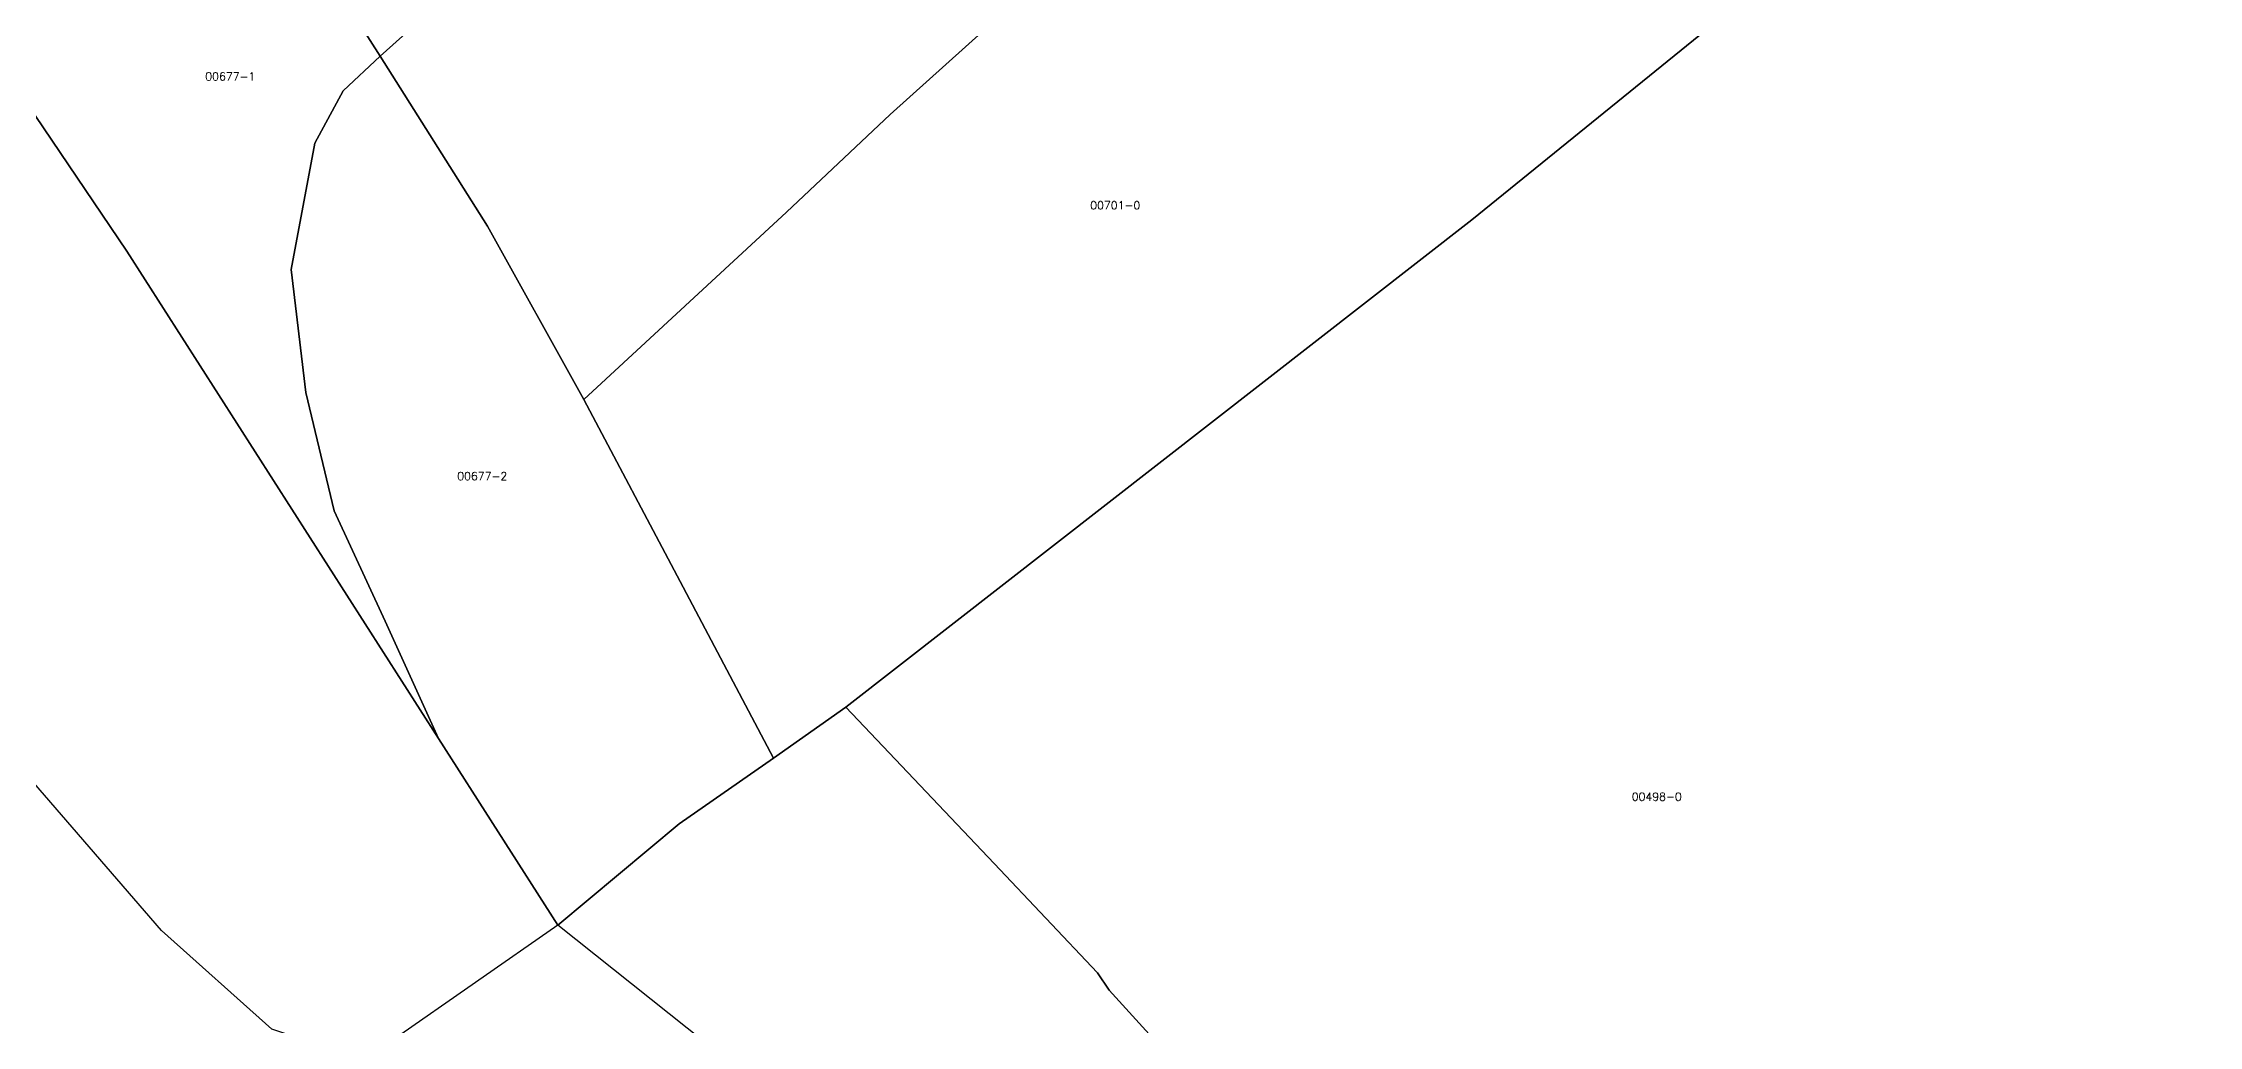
# Model space of a CAD drawing. Header units: metres. Extents: x 7423707 to 7427500, y 4706661 to 4708784.
# Drawn here: x 7425068.4 to 7425337.8, y 4707822.7 to 4707945.4 of the extents above; entities that cross this region are included whole.
import ezdxf

# ---------------------------------------------------------------- set-up
doc = ezdxf.new("R2010")
doc.units = ezdxf.units.M
doc.layers.add('Numrat_Parcelave', color=7, linetype='Continuous')
doc.layers.add('Parcelat_kadastrale2021', color=7, linetype='Continuous')
doc.styles.get("Standard").update_dxf_attribs({"font": 'simplex.shx'})

msp = doc.modelspace()

# ---------------------------------------------------------------- linework, layer by layer
at = {"layer": 'Parcelat_kadastrale2021'}
for points in [[(7425231.65, 4708054.1), (7425207.56, 4708031.5), (7425185.63, 4708011.74), (7425161.95, 4707990.36), (7425139.21, 4707969.51), (7425110.51, 4707943.8), (7425105.5, 4707951.65), (7425194.03, 4708034.75), (7425224.07, 4708063.71)], [(7425231.65, 4708054.1), (7425251.28, 4708005.51), (7425212.3, 4707970.05), (7425209.45, 4707968.16), (7425174.26, 4707936.49), (7425161.27, 4707924.31), (7425135.96, 4707900.89), (7425123.91, 4707922.55), (7425110.51, 4707943.8), (7425139.21, 4707969.51), (7425161.95, 4707990.36), (7425185.63, 4708011.74), (7425207.56, 4708031.5)], [(7425105.5, 4707951.65), (7425110.51, 4707943.8), (7425105.87, 4707939.45), (7425102.32, 4707932.94), (7425099.38, 4707917.16), (7425101.21, 4707901.77), (7425104.76, 4707886.98), (7425111.12, 4707873.2), (7425117.79, 4707858.55), (7425078.84, 4707919.44), (7425065.3, 4707939.47), (7425050.15, 4707961.94), (7425046.11, 4707968.29), (7425047.81, 4707995.54), (7425050.14, 4708012.02), (7425054.43, 4708028.93), (7425068.88, 4708007.45), (7425083.31, 4707988.33)], [(7425135.96, 4707900.89), (7425161.27, 4707924.31), (7425174.26, 4707936.49), (7425209.45, 4707968.16), (7425212.3, 4707970.05), (7425251.28, 4708005.51), (7425276.18, 4707947.04), (7425246.94, 4707923.36), (7425168.71, 4707862.46), (7425159.64, 4707856.09), (7425148, 4707878.16)], [(7425046.11, 4707968.29), (7425050.15, 4707961.94), (7425065.3, 4707939.47), (7425078.84, 4707919.44), (7425117.79, 4707858.55), (7425132.71, 4707835.25), (7425112.13, 4707820.91), (7425106.72, 4707819.01), (7425096.97, 4707822.26), (7425083.17, 4707834.58), (7425059.48, 4707861.92), (7425032.82, 4707890.61), (7425002.77, 4707924.32), (7424995.33, 4707933.79), (7425018.37, 4707970.55), (7425031.47, 4707991.44)], [(7425110.51, 4707943.8), (7425123.91, 4707922.55), (7425135.96, 4707900.89), (7425148, 4707878.16), (7425159.64, 4707856.09), (7425147.86, 4707847.89), (7425132.71, 4707835.25), (7425117.79, 4707858.55), (7425111.12, 4707873.2), (7425104.76, 4707886.98), (7425101.21, 4707901.77), (7425099.38, 4707917.16), (7425102.32, 4707932.94), (7425105.87, 4707939.45)], [(7425273.78, 4707747.68), (7425290.29, 4707729.26), (7425284.01, 4707722.71), (7425267.74, 4707733.45), (7425241.16, 4707751.59), (7425207.51, 4707773.63), (7425176.45, 4707798.62), (7425163.06, 4707809.74), (7425160.52, 4707813.09), (7425132.71, 4707835.25), (7425147.86, 4707847.89), (7425159.64, 4707856.09), (7425168.71, 4707862.46), (7425187.22, 4707842.95), (7425200.14, 4707829.27), (7425201.61, 4707827.12), (7425224.47, 4707801.97), (7425255.94, 4707766.8)]]:
    msp.add_lwpolyline(points, close=True, dxfattribs=at)
msp.add_lwpolyline([(7425357.94, 4707766.52), (7425334.95, 4707742.24), (7425303.61, 4707712.57), (7425284.01, 4707722.71), (7425290.29, 4707729.26), (7425318.26, 4707765.12), (7425308.96, 4707777.42), (7425273.78, 4707747.68), (7425255.94, 4707766.8), (7425224.47, 4707801.97), (7425201.61, 4707827.12), (7425200.14, 4707829.27), (7425187.22, 4707842.95), (7425168.71, 4707862.46), (7425246.94, 4707923.36), (7425276.18, 4707947.04), (7425278.62, 4707948.94), (7425313.46, 4707974.93), (7425338.17, 4707954.92)], dxfattribs=at)

# ---------------------------------------------------------------- texts
at = {"layer": 'Numrat_Parcelave'}
for s, p in [('00677-1', (7425088.64, 4707940.76)), ('00701-0', (7425199.24, 4707924.66)), ('00677-2', (7425120.13, 4707890.83)), ('00498-0', (7425266.92, 4707850.78))]:
    msp.add_text(s, height=1, dxfattribs=at).set_placement(p)

doc.saveas('drawing.dxf')
